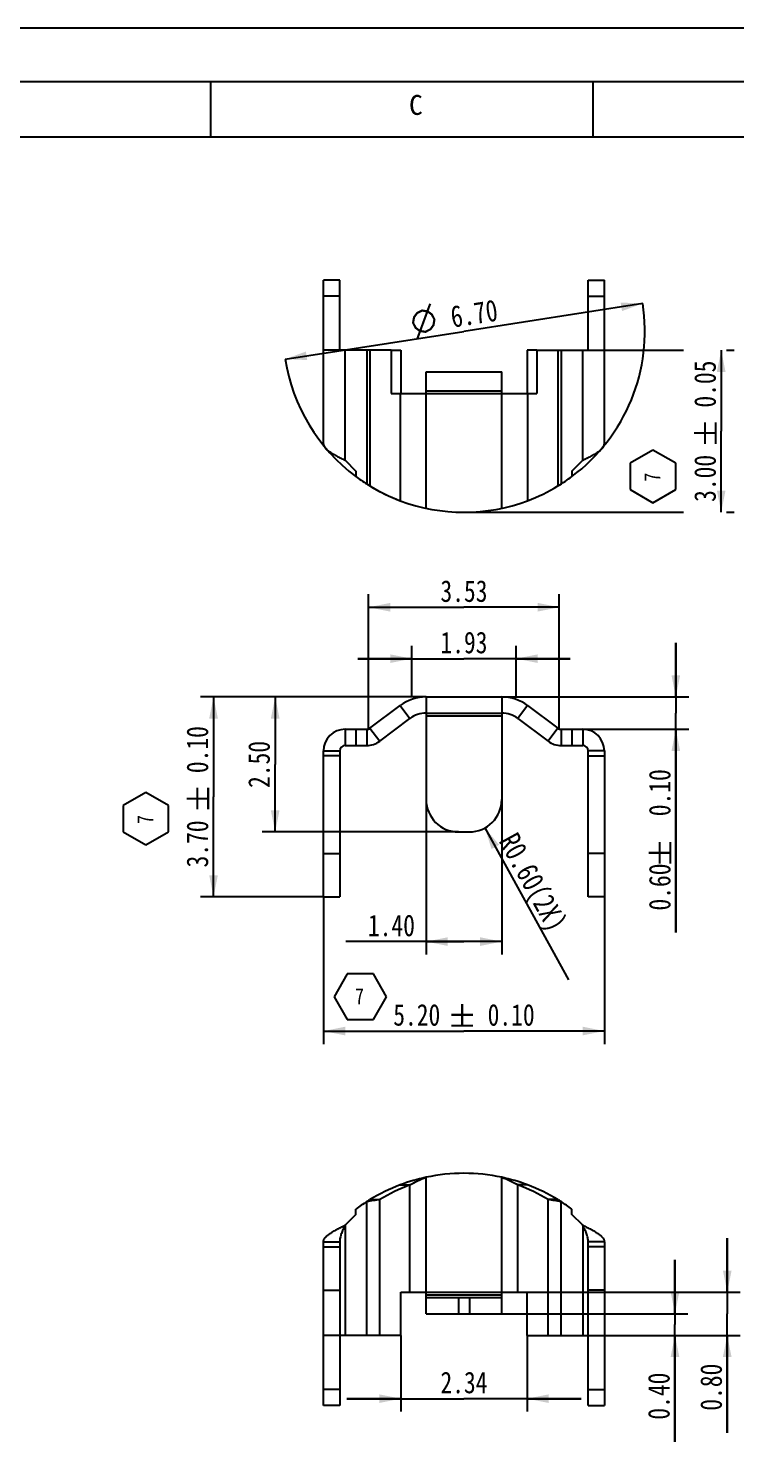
# Model space of a CAD drawing. Header units: millimetres. Extents: x 0 to 297, y 0 to 210.
# Drawn here: x 99.3 to 164.8, y 79.2 to 210 of the extents above; entities that cross this region are included whole.
import ezdxf
from ezdxf.enums import TextEntityAlignment as Align

# ---------------------------------------------------------------- set-up
doc = ezdxf.new("R2010")
doc.units = ezdxf.units.MM
doc.header["$LTSCALE"] = 16.335
doc.layers.get('0').update_dxf_attribs({"linetype": 'CONTINUOUS'})
doc.styles.get("Standard").update_dxf_attribs({"font": 'txt', "width": 0.8})
doc.styles.add('TEXTSTYLE_2', font='txt')
doc.dimstyles.new('DIMSTYLE_1', dxfattribs={"dimtxt": 2, "dimasz": 2, "dimexe": 1.2, "dimexo": 0, "dimgap": 0.5, "dimtad": 1, "dimlfac": 0.2, "dimzin": 0, "dimdsep": 46, "dimtxsty": 'Standard', "dimblk": '_FILLED', "dimblk1": '_FILLED', "dimblk2": '_FILLED', "dimcen": 0.09, "dimadec": 0, "dimazin": 0, "dimtol": 1, "dimtp": 0.1, "dimtm": 0.1, "dimtfac": 1, "dimtofl": 0, "dimtmove": 0, "dimatfit": 3, "dimldrblk": '_FILLED', "dimfxl": 1, "dimtolj": 1, "dimtzin": 0, "dimarcsym": 0})
doc.dimstyles.new('DIMSTYLE_2', dxfattribs={"dimtxt": 2, "dimasz": 2, "dimexe": 1.2, "dimexo": 0, "dimgap": 0.5, "dimtad": 1, "dimlfac": 0.2, "dimzin": 0, "dimdsep": 46, "dimtxsty": 'Standard', "dimblk": '_FILLED', "dimblk1": '_FILLED', "dimblk2": '_FILLED', "dimcen": 0.09, "dimadec": 0, "dimazin": 0, "dimtp": 0.01, "dimtm": 0.01, "dimtfac": 1, "dimtofl": 0, "dimtmove": 0, "dimatfit": 3, "dimldrblk": '_FILLED', "dimfxl": 1, "dimtolj": 1, "dimtzin": 0, "dimarcsym": 0})
doc.dimstyles.new('DIMSTYLE_3', dxfattribs={"dimtxt": 2, "dimasz": 2, "dimexe": 1.2, "dimexo": 0, "dimtad": 1, "dimlfac": 0.2, "dimzin": 0, "dimdsep": 46, "dimtxsty": 'Standard', "dimblk": '_FILLED', "dimblk1": '_FILLED', "dimblk2": '_FILLED', "dimcen": 0.09, "dimadec": 0, "dimazin": 0, "dimtp": 0.01, "dimtm": 0.01, "dimtfac": 1, "dimtofl": 0, "dimtmove": 0, "dimatfit": 3, "dimldrblk": '_FILLED', "dimfxl": 1, "dimtolj": 1, "dimtzin": 0, "dimarcsym": 0})
doc.dimstyles.new('DIMSTYLE_4', dxfattribs={"dimtxt": 2, "dimasz": 2, "dimexe": 1.2, "dimexo": 0, "dimtad": 1, "dimlfac": 0.2, "dimzin": 0, "dimdsep": 46, "dimtxsty": 'Standard', "dimblk": '_FILLED', "dimblk1": '_FILLED', "dimblk2": '_FILLED', "dimcen": 0.09, "dimadec": 0, "dimazin": 0, "dimtp": 0.01, "dimtm": 0.01, "dimtfac": 1, "dimtmove": 0, "dimatfit": 2, "dimldrblk": '_FILLED', "dimfxl": 1, "dimtolj": 1, "dimtzin": 0, "dimarcsym": 0})
doc.dimstyles.new('DIMSTYLE_5', dxfattribs={"dimtxt": 2, "dimasz": 2, "dimexe": 1.2, "dimexo": 0, "dimgap": 0.5, "dimtad": 1, "dimlfac": 0.2, "dimzin": 0, "dimdsep": 46, "dimtxsty": 'Standard', "dimblk": '_FILLED', "dimblk1": '_FILLED', "dimblk2": '_FILLED', "dimcen": 0.09, "dimadec": 0, "dimazin": 0, "dimtol": 1, "dimtp": 0.05, "dimtm": 0.05, "dimtfac": 1, "dimtofl": 0, "dimtmove": 0, "dimatfit": 3, "dimldrblk": '_FILLED', "dimfxl": 1, "dimtolj": 1, "dimtzin": 0, "dimarcsym": 0})

# ---------------------------------------------------------------- blocks, each defined once
blk = doc.blocks.new('_FILLED')
at = {"color": 0, "linetype": 'ByBlock'}
blk.add_solid([(0, 0), (-1, 0.2), (-1, -0.2)], dxfattribs=at)
blk = doc.blocks.new('*D1')
at = {"color": 2, "linetype": 'Continuous', "transparency": 16777216}
for p, q in [((126.6, 129.6), (126.6, 115.97)), ((152.6, 129.6), (152.6, 115.97)), ((126.6, 117.17), (139.6, 117.17)), ((152.6, 117.17), (139.6, 117.17))]:
    blk.add_line(p, q, dxfattribs=at)
at = {"color": 2, "linetype": 'Continuous', "transparency": 16777216, "xscale": 2, "yscale": 2, "zscale": 2, "rotation": 180}
blk.add_blockref('_FILLED', (126.6, 117.17), dxfattribs=at)
at = {"color": 2, "linetype": 'Continuous', "transparency": 16777216, "xscale": 2, "yscale": 2, "zscale": 2}
blk.add_blockref('_FILLED', (152.6, 117.17), dxfattribs=at)
at = {"color": 2, "linetype": 'Continuous', "transparency": 16777216, "width": 0.8}
for s, p in [('5.20', (135.23, 117.67)), ('0.10', (143.97, 117.67))]:
    blk.add_text(s, height=2, dxfattribs=at).set_placement(p, align=Align.CENTER)
blk = doc.blocks.new('*D2')
at = {"color": 2, "linetype": 'Continuous', "transparency": 16777216}
for p, q in [((159.22, 148.1), (159.22, 153.1)), ((159.22, 153.1), (159.22, 146.6)), ((143.1, 148.1), (160.42, 148.1)), ((159.22, 126.28), (159.22, 146.6)), ((149.6, 145.1), (160.42, 145.1)), ((159.22, 145.1), (159.22, 126.28))]:
    blk.add_line(p, q, dxfattribs=at)
at = {"color": 2, "linetype": 'Continuous', "transparency": 16777216, "xscale": 2, "yscale": 2, "zscale": 2}
for p, rotation in [((159.22, 148.1), 270), ((159.22, 145.1), 90)]:
    blk.add_blockref('_FILLED', p, dxfattribs=dict(at, rotation=rotation))
at = {"color": 2, "linetype": 'Continuous', "transparency": 16777216, "width": 0.8}
for s, p in [('0.10', (158.72, 141.41)), ('0.60', (158.72, 132.68))]:
    blk.add_text(s, height=2, rotation=90, dxfattribs=at).set_placement(p, align=Align.RIGHT)
blk = doc.blocks.new('*D3')
at = {"color": 2, "linetype": 'Continuous', "transparency": 16777216}
for p, q in [((136.1, 148.1), (115.21, 148.1)), ((116.41, 148.1), (116.41, 138.85)), ((116.41, 129.6), (116.41, 138.85)), ((126.6, 129.6), (115.21, 129.6))]:
    blk.add_line(p, q, dxfattribs=at)
at = {"color": 2, "linetype": 'Continuous', "transparency": 16777216, "xscale": 2, "yscale": 2, "zscale": 2}
for p, rotation in [((116.41, 148.1), 90), ((116.41, 129.6), 270)]:
    blk.add_blockref('_FILLED', p, dxfattribs=dict(at, rotation=rotation))
at = {"color": 2, "linetype": 'Continuous', "transparency": 16777216, "width": 0.8}
for s, p in [('0.10', (115.91, 143.22)), ('3.70', (115.91, 134.49))]:
    blk.add_text(s, height=2, rotation=90, dxfattribs=at).set_placement(p, align=Align.CENTER)
blk = doc.blocks.new('*D4')
at = {"color": 2, "linetype": 'Continuous', "transparency": 16777216}
for p, q in [((136.1, 138.6), (136.1, 124.25)), ((143.1, 138.6), (143.1, 124.25)), ((139.6, 125.45), (128.66, 125.45)), ((136.1, 125.45), (139.6, 125.45)), ((143.1, 125.45), (139.6, 125.45))]:
    blk.add_line(p, q, dxfattribs=at)
at = {"color": 2, "linetype": 'Continuous', "transparency": 16777216, "xscale": 2, "yscale": 2, "zscale": 2, "rotation": 180}
blk.add_blockref('_FILLED', (136.1, 125.45), dxfattribs=at)
at = {"color": 2, "linetype": 'Continuous', "transparency": 16777216, "xscale": 2, "yscale": 2, "zscale": 2}
blk.add_blockref('_FILLED', (143.1, 125.45), dxfattribs=at)
at = {"color": 2, "linetype": 'Continuous', "transparency": 16777216, "insert": (135.06, 127.95), "char_height": 2, "width": 6.4, "attachment_point": 3, "line_spacing_factor": 0.9}
blk.add_mtext('1.40', dxfattribs=at)
blk = doc.blocks.new('*D5')
at = {"color": 2, "linetype": 'Continuous', "transparency": 16777216}
for p, q in [((136.1, 148.1), (120.92, 148.1)), ((122.12, 148.1), (122.12, 141.85)), ((122.12, 135.6), (122.12, 141.85)), ((139.1, 135.6), (120.92, 135.6))]:
    blk.add_line(p, q, dxfattribs=at)
at = {"color": 2, "linetype": 'Continuous', "transparency": 16777216, "xscale": 2, "yscale": 2, "zscale": 2}
for p, rotation in [((122.12, 148.1), 90), ((122.12, 135.6), 270)]:
    blk.add_blockref('_FILLED', p, dxfattribs=dict(at, rotation=rotation))
at = {"color": 2, "linetype": 'Continuous', "transparency": 16777216, "insert": (119.62, 141.85), "char_height": 2, "width": 6.4, "attachment_point": 2, "rotation": 90, "line_spacing_factor": 0.9}
blk.add_mtext('2.50', dxfattribs=at)
blk = doc.blocks.new('*D6')
at = {"color": 2, "linetype": 'Continuous', "transparency": 16777216}
blk.add_line((141.54, 135.97), (149.28, 121.9), dxfattribs=at)
at = {"color": 2, "linetype": 'Continuous', "transparency": 16777216, "xscale": 2, "yscale": 2, "zscale": 2, "rotation": 118.7993666055}
blk.add_blockref('_FILLED', (141.54, 135.97), dxfattribs=at)
at = {"color": 2, "linetype": 'Continuous', "transparency": 16777216, "insert": (144.53, 135.73), "char_height": 2, "width": 14.4, "attachment_point": 1, "rotation": 298.7994, "line_spacing_factor": 0.9}
blk.add_mtext('R0.60(2X)', dxfattribs=at)
blk = doc.blocks.new('*D7')
at = {"color": 2, "linetype": 'Continuous', "transparency": 16777216}
for p, q in [((134.77, 148.1), (134.77, 152.84)), ((144.43, 148.1), (144.43, 152.84)), ((134.77, 151.64), (129.77, 151.64)), ((129.77, 151.64), (139.6, 151.64)), ((149.43, 151.64), (139.6, 151.64)), ((144.43, 151.64), (149.43, 151.64))]:
    blk.add_line(p, q, dxfattribs=at)
at = {"color": 2, "linetype": 'Continuous', "transparency": 16777216, "xscale": 2, "yscale": 2, "zscale": 2}
blk.add_blockref('_FILLED', (134.77, 151.64), dxfattribs=at)
at = {"color": 2, "linetype": 'Continuous', "transparency": 16777216, "xscale": 2, "yscale": 2, "zscale": 2, "rotation": 180}
blk.add_blockref('_FILLED', (144.43, 151.64), dxfattribs=at)
at = {"color": 2, "linetype": 'Continuous', "transparency": 16777216, "insert": (139.6, 154.14), "char_height": 2, "width": 6.4, "attachment_point": 2, "line_spacing_factor": 0.9}
blk.add_mtext('1.93', dxfattribs=at)
blk = doc.blocks.new('*D8')
at = {"color": 2, "linetype": 'Continuous', "transparency": 16777216}
for p, q in [((130.77, 145.1), (130.77, 157.6)), ((148.43, 145.1), (148.43, 157.6)), ((130.77, 156.4), (139.6, 156.4)), ((148.43, 156.4), (139.6, 156.4))]:
    blk.add_line(p, q, dxfattribs=at)
at = {"color": 2, "linetype": 'Continuous', "transparency": 16777216, "xscale": 2, "yscale": 2, "zscale": 2, "rotation": 180}
blk.add_blockref('_FILLED', (130.77, 156.4), dxfattribs=at)
at = {"color": 2, "linetype": 'Continuous', "transparency": 16777216, "xscale": 2, "yscale": 2, "zscale": 2}
blk.add_blockref('_FILLED', (148.43, 156.4), dxfattribs=at)
at = {"color": 2, "linetype": 'Continuous', "transparency": 16777216, "insert": (139.6, 158.9), "char_height": 2, "width": 6.4, "attachment_point": 2, "line_spacing_factor": 0.9}
blk.add_mtext('3.53', dxfattribs=at)
blk = doc.blocks.new('*D9')
at = {"color": 2, "linetype": 'Continuous', "transparency": 16777216}
for p in [(156.15, 184.52), (123.05, 179.37)]:
    blk.add_line(p, (139.6, 181.94), dxfattribs=at)
at = {"color": 2, "linetype": 'Continuous', "transparency": 16777216, "xscale": 2, "yscale": 2, "zscale": 2}
for p, rotation in [((156.15, 184.52), 8.8396414249), ((123.05, 179.37), 188.8396414249)]:
    blk.add_blockref('_FILLED', p, dxfattribs=dict(at, rotation=rotation))
at = {"color": 2, "linetype": 'Continuous', "transparency": 16777216, "insert": (139.21, 184.41), "char_height": 2, "width": 9.0667, "attachment_point": 2, "rotation": 8.8396, "line_spacing_factor": 0.9}
blk.add_mtext('{\\Ftxt.shx;\\W1.333333;\\H2.000000; }6.70', dxfattribs=at)
blk = doc.blocks.new('*D10')
at = {"color": 2, "linetype": 'Continuous', "transparency": 16777216}
for p, q in [((133.75, 89), (133.75, 81.94)), ((145.45, 89), (145.45, 81.94)), ((133.75, 83.14), (128.75, 83.14)), ((128.75, 83.14), (139.6, 83.14)), ((150.45, 83.14), (139.6, 83.14)), ((145.45, 83.14), (150.45, 83.14))]:
    blk.add_line(p, q, dxfattribs=at)
at = {"color": 2, "linetype": 'Continuous', "transparency": 16777216, "xscale": 2, "yscale": 2, "zscale": 2}
blk.add_blockref('_FILLED', (133.75, 83.14), dxfattribs=at)
at = {"color": 2, "linetype": 'Continuous', "transparency": 16777216, "xscale": 2, "yscale": 2, "zscale": 2, "rotation": 180}
blk.add_blockref('_FILLED', (145.45, 83.14), dxfattribs=at)
at = {"color": 2, "linetype": 'Continuous', "transparency": 16777216, "insert": (139.6, 85.64), "char_height": 2, "width": 6.4, "attachment_point": 2, "line_spacing_factor": 0.9}
blk.add_mtext('2.34', dxfattribs=at)
blk = doc.blocks.new('*D11')
at = {"color": 2, "linetype": 'Continuous', "transparency": 16777216}
for p, q in [((159.14, 91), (159.14, 96)), ((159.14, 96), (159.14, 90)), ((143.1, 91), (160.34, 91)), ((152.6, 89), (160.34, 89)), ((159.14, 79.15), (159.14, 90)), ((159.14, 89), (159.14, 79.15))]:
    blk.add_line(p, q, dxfattribs=at)
at = {"color": 2, "linetype": 'Continuous', "transparency": 16777216, "xscale": 2, "yscale": 2, "zscale": 2}
for p, rotation in [((159.14, 91), 270), ((159.14, 89), 90)]:
    blk.add_blockref('_FILLED', p, dxfattribs=dict(at, rotation=rotation))
at = {"color": 2, "linetype": 'Continuous', "transparency": 16777216, "insert": (156.64, 85.55), "char_height": 2, "width": 6.4, "attachment_point": 3, "rotation": 90, "line_spacing_factor": 0.9}
blk.add_mtext('0.40', dxfattribs=at)
blk = doc.blocks.new('*D12')
at = {"color": 2, "linetype": 'Continuous', "transparency": 16777216}
for p, q in [((163.98, 93), (163.98, 98)), ((163.98, 98), (163.98, 91)), ((144.6, 93), (165.18, 93)), ((163.98, 79.98), (163.98, 91)), ((150.6, 89), (165.18, 89)), ((163.98, 89), (163.98, 79.98))]:
    blk.add_line(p, q, dxfattribs=at)
at = {"color": 2, "linetype": 'Continuous', "transparency": 16777216, "xscale": 2, "yscale": 2, "zscale": 2}
for p, rotation in [((163.98, 93), 270), ((163.98, 89), 90)]:
    blk.add_blockref('_FILLED', p, dxfattribs=dict(at, rotation=rotation))
at = {"color": 2, "linetype": 'Continuous', "transparency": 16777216, "insert": (161.48, 86.38), "char_height": 2, "width": 6.4, "attachment_point": 3, "rotation": 90, "line_spacing_factor": 0.9}
blk.add_mtext('0.80', dxfattribs=at)
blk = doc.blocks.new('*D18')
at = {"color": 2, "linetype": 'Continuous', "transparency": 16777216}
for p, q in [((151.6, 180.19), (159.92, 180.19)), ((163.42, 180.19), (163.42, 172.69)), ((163.92, 180.19), (164.62, 180.19)), ((163.42, 165.19), (163.42, 172.69)), ((139.6, 165.19), (159.92, 165.19)), ((163.92, 165.19), (164.62, 165.19))]:
    blk.add_line(p, q, dxfattribs=at)
at = {"color": 2, "linetype": 'Continuous', "transparency": 16777216, "xscale": 2, "yscale": 2, "zscale": 2}
for p, rotation in [((163.42, 180.19), 90), ((163.42, 165.19), 270)]:
    blk.add_blockref('_FILLED', p, dxfattribs=dict(at, rotation=rotation))
at = {"color": 2, "linetype": 'Continuous', "transparency": 16777216, "width": 0.8}
for s, p in [('0.05', (162.92, 177.06)), ('3.00', (162.92, 168.33))]:
    blk.add_text(s, height=2, rotation=90, dxfattribs=at).set_placement(p, align=Align.CENTER)
blk = doc.blocks.new('SYMBOL_5_BL2', base_point=(130, 120.34))
at = {"color": 2, "linetype": 'Continuous'}
for p, q in [((128.78, 122.45), (127.57, 120.34)), ((131.22, 122.45), (128.78, 122.45)), ((132.44, 120.34), (131.22, 122.45)), ((127.57, 120.34), (128.78, 118.23)), ((131.22, 118.23), (132.44, 120.34)), ((128.78, 118.23), (131.22, 118.23))]:
    blk.add_line(p, q, dxfattribs=at)
at = {"color": 2, "linetype": 'Continuous', "width": 0.8}
blk.add_text('7', height=1.5, dxfattribs=at).set_placement((129.52, 119.64))
blk = doc.blocks.new('SYMBOL_6_BL3', base_point=(110.14, 136.82))
at = {"color": 2, "linetype": 'Continuous'}
for p, q in [((110.14, 139.26), (108.03, 138.04)), ((112.25, 138.04), (110.14, 139.26)), ((108.03, 138.04), (108.03, 135.61)), ((112.25, 135.61), (112.25, 138.04)), ((108.03, 135.61), (110.14, 134.39)), ((110.14, 134.39), (112.25, 135.61))]:
    blk.add_line(p, q, dxfattribs=at)
at = {"color": 2, "linetype": 'Continuous', "width": 0.8}
blk.add_text('7', height=1.5, rotation=90, dxfattribs=at).set_placement((110.84, 136.34))
blk = doc.blocks.new('SYMBOL_7_BL4', base_point=(157.1, 168.52))
at = {"color": 2, "linetype": 'Continuous'}
for p, q in [((157.1, 170.95), (154.99, 169.74)), ((159.21, 169.74), (157.1, 170.95)), ((154.99, 169.74), (154.99, 167.3)), ((159.21, 167.3), (159.21, 169.74)), ((154.99, 167.3), (157.1, 166.08)), ((157.1, 166.08), (159.21, 167.3))]:
    blk.add_line(p, q, dxfattribs=at)
at = {"color": 2, "linetype": 'Continuous', "width": 0.8}
blk.add_text('7', height=1.5, rotation=90, dxfattribs=at).set_placement((157.8, 168.03))

msp = doc.modelspace()

# ---------------------------------------------------------------- linework, layer by layer
at = {"color": 3, "linetype": 'Continuous'}
for p, q in [((296.995, 209.996), (0, 209.996)), ((3.787, 205.065), (293.207, 205.065)), ((116.168, 199.934), (116.168, 205.065)), ((151.576, 199.934), (151.576, 205.065)), ((29.445, 199.934), (288.075, 199.934)), ((126.599, 171.541), (126.599, 186.693)), ((152.599, 171.541), (152.599, 186.693)), ((132.849, 180.193), (126.599, 180.193)), ((128.599, 170.005), (128.599, 180.193)), ((130.599, 180.193), (130.599, 167.816)), ((130.899, 180.193), (130.899, 167.629)), ((132.849, 180.193), (132.849, 176.193)), ((146.349, 180.193), (152.599, 180.193)), ((146.349, 180.193), (146.349, 176.193)), ((148.299, 180.193), (148.299, 167.629)), ((148.599, 180.193), (148.599, 167.816)), ((150.599, 170.005), (150.599, 180.193)), ((136.099, 165.562), (136.099, 178.193)), ((136.099, 178.193), (143.099, 178.193)), ((143.099, 165.562), (143.099, 178.193)), ((132.849, 176.193), (146.349, 176.193)), ((133.699, 176.193), (133.699, 166.266)), ((136.099, 176.443), (143.099, 176.443)), ((145.499, 176.193), (145.499, 166.266)), ((128.599, 170.005), (129.599, 169.005)), ((129.599, 169.005), (129.599, 168.505)), ((149.599, 169.005), (150.599, 170.005)), ((149.599, 169.005), (149.599, 168.505)), ((136.099, 148.103), (143.099, 148.103)), ((130.899, 145.203), (133.699, 147.303)), ((145.499, 147.303), (148.299, 145.203)), ((128.599, 145.103), (130.599, 145.103)), ((148.599, 145.103), (150.599, 145.103)), ((126.599, 129.603), (126.599, 143.103)), ((152.599, 143.103), (152.599, 129.603)), ((126.599, 82.502), (126.599, 97.654)), ((152.599, 97.654), (152.599, 82.502)), ((136.099, 91.002), (143.099, 91.002))]:
    msp.add_line(p, q, dxfattribs=at)
at = {"color": 7, "linetype": 'Continuous'}
for p, q in [((128.099, 186.693), (126.599, 186.693)), ((128.099, 180.193), (128.099, 186.693)), ((151.099, 186.693), (152.599, 186.693)), ((151.099, 180.193), (151.099, 186.693)), ((128.099, 185.193), (126.599, 185.193)), ((151.099, 185.193), (152.599, 185.193)), ((132.849, 180.193), (133.749, 180.193)), ((133.749, 180.193), (133.749, 176.193)), ((146.349, 180.193), (145.449, 180.193)), ((145.449, 180.193), (145.449, 176.193)), ((136.099, 148.103), (136.099, 138.603)), ((143.099, 148.103), (143.099, 138.603)), ((133.699, 147.303), (134.599, 146.103)), ((136.099, 146.603), (143.099, 146.603)), ((145.499, 147.303), (144.599, 146.103)), ((131.799, 144.003), (134.599, 146.103)), ((136.099, 146.353), (143.099, 146.353)), ((144.599, 146.103), (147.399, 144.003)), ((128.599, 145.103), (128.599, 143.603)), ((129.599, 145.103), (129.599, 143.603)), ((130.599, 145.103), (130.599, 143.603)), ((130.899, 145.203), (131.799, 144.003)), ((148.299, 145.203), (147.399, 144.003)), ((148.599, 145.103), (148.599, 143.603)), ((149.599, 145.103), (149.599, 143.603)), ((150.599, 145.103), (150.599, 143.603)), ((126.599, 143.103), (128.099, 143.103)), ((128.099, 142.639), (126.599, 142.639)), ((128.099, 143.103), (128.099, 129.603)), ((128.599, 143.603), (130.599, 143.603)), ((148.599, 143.603), (150.599, 143.603)), ((152.599, 143.103), (151.099, 143.103)), ((151.099, 129.603), (151.099, 143.103)), ((151.099, 142.639), (152.599, 142.639)), ((139.099, 135.603), (140.099, 135.603)), ((126.599, 133.603), (128.099, 133.603)), ((152.599, 133.603), (151.099, 133.603)), ((126.599, 129.603), (128.099, 129.603)), ((152.599, 129.603), (151.099, 129.603)), ((136.099, 91.002), (136.099, 103.632)), ((143.099, 91.002), (143.099, 103.632)), ((133.699, 102.928), (134.599, 102.928)), ((134.599, 93.002), (134.599, 102.928)), ((144.599, 93.002), (144.599, 102.928)), ((145.499, 102.928), (144.599, 102.928)), ((130.599, 89.002), (130.599, 101.379)), ((130.899, 101.565), (131.799, 101.565)), ((131.799, 89.002), (131.799, 101.565)), ((147.399, 89.002), (147.399, 101.565)), ((148.299, 101.565), (147.399, 101.565)), ((148.599, 89.002), (148.599, 101.379)), ((129.599, 100.189), (128.599, 99.189)), ((129.599, 100.189), (129.599, 100.689)), ((149.599, 100.189), (149.599, 100.689)), ((150.599, 99.189), (149.599, 100.189)), ((128.599, 99.189), (128.599, 89.002)), ((150.599, 99.189), (150.599, 89.002)), ((126.599, 97.654), (128.099, 97.654)), ((126.599, 97.189), (128.099, 97.189)), ((128.099, 97.654), (128.099, 82.502)), ((152.599, 97.654), (151.099, 97.654)), ((151.099, 82.502), (151.099, 97.654)), ((152.599, 97.189), (151.099, 97.189)), ((126.599, 93.189), (128.099, 93.189)), ((133.749, 89.002), (133.749, 93.002)), ((133.749, 93.002), (145.449, 93.002)), ((145.449, 89.002), (145.449, 93.002)), ((152.599, 93.189), (151.099, 93.189)), ((136.099, 92.752), (143.099, 92.752)), ((136.099, 92.502), (143.099, 92.502)), ((139.099, 92.502), (139.099, 91.002)), ((140.099, 92.502), (140.099, 91.002)), ((133.749, 89.002), (126.599, 89.002)), ((145.449, 89.002), (152.599, 89.002)), ((128.099, 84.002), (126.599, 84.002)), ((151.099, 84.002), (152.599, 84.002)), ((128.099, 82.502), (126.599, 82.502)), ((151.099, 82.502), (152.599, 82.502))]:
    msp.add_line(p, q, dxfattribs=at)
at = {"color": 2, "linetype": 'Continuous', "const_width": 0.2}
for points in [[(135.284, 181.272), (136.47, 184.492)], [(134.889, 182.728), (134.977, 183.248), (135.255, 183.629), (135.723, 183.87), (136.243, 183.782), (136.624, 183.504), (136.865, 183.036), (136.777, 182.516), (136.499, 182.135), (136.031, 181.894), (135.511, 181.982), (135.131, 182.26), (134.889, 182.728)], [(161.915, 171.526), (161.915, 173.526)], [(162.915, 171.526), (162.915, 173.526)], [(160.915, 172.526), (162.915, 172.526)], [(113.913, 138.687), (115.913, 138.687)], [(114.913, 137.687), (114.913, 139.687)], [(115.913, 137.687), (115.913, 139.687)], [(157.716, 132.675), (157.716, 134.675)], [(158.716, 132.675), (158.716, 134.675)], [(156.716, 133.675), (158.716, 133.675)], [(139.432, 119.673), (139.432, 117.673)], [(138.432, 118.673), (140.432, 118.673)], [(138.432, 117.673), (140.432, 117.673)]]:
    msp.add_lwpolyline(points, dxfattribs=at)
at = {"color": 2, "linetype": 'Continuous'}
for start, end in [(306.65641, 8.83964), (188.83964, 233.34359), (237.49906, 249.37569), (290.62431, 301.29224)]:
    msp.add_arc((139.599, 181.943), 16.75, start, end, dxfattribs=at)
at = {"color": 3, "linetype": 'Continuous'}
for centre, radius, start, end in [((139.599, 181.943), 16.75, 233.34359, 237.49906), ((139.602, 181.947), 16.755, 237.49924, 238.7076), ((139.599, 181.943), 16.75, 301.29224, 306.65641), ((139.599, 181.943), 16.75, 249.37569, 290.62431), ((136.099, 144.103), 4, 90, 126.8699), ((143.099, 144.103), 4, 53.1301, 90), ((128.599, 143.103), 2, 90, 180), ((130.599, 145.603), 0.5, 270, 306.8699), ((148.599, 145.603), 0.5, 233.1301, 270), ((150.599, 143.103), 2, 0, 90), ((139.599, 87.252), 16.75, 102.06113, 110.62431), ((139.599, 87.252), 16.75, 69.37569, 77.93887), ((139.602, 87.248), 16.755, 121.2924, 122.50076), ((139.599, 87.251), 16.751, 57.49909, 58.70776)]:
    msp.add_arc(centre, radius, start, end, dxfattribs=at)
at = {"color": 7, "linetype": 'Continuous'}
for centre, radius, start, end in [((136.099, 144.103), 2.5, 90, 126.8699), ((143.099, 144.103), 2.5, 53.1301, 90), ((130.599, 145.603), 2, 270, 306.8699), ((148.599, 145.603), 2, 233.1301, 270), ((128.599, 143.103), 0.5, 90, 180), ((150.599, 143.103), 0.5, 0, 90), ((139.099, 138.603), 3, 180, 270), ((140.099, 138.603), 3, 270, 360), ((139.599, 87.252), 16.75, 77.93887, 102.06113), ((139.599, 87.252), 16.75, 122.50094, 126.65641), ((159.385, -79.742), 183.394, 98.6512, 99.03061), ((123.473, -56.219), 159.588, 80.94162, 81.37764), ((139.599, 87.252), 16.75, 53.34359, 57.49909)]:
    msp.add_arc(centre, radius, start, end, dxfattribs=at)
at = {"color": 3, "linetype": 'Continuous'}
for centre, major_axis, start_param, end_param in [((139.599, 181.943), (0, 16.75), -3.6877448, -3.5015548), ((139.599, 181.943), (16.75, 0), -1.2108342, -1.0246442), ((139.599, 87.252), (0, 16.75), 0.3599621, 0.5461522), ((139.599, 87.252), (16.75, 0), 1.0246442, 1.2108342)]:
    msp.add_ellipse(centre, major_axis=major_axis, ratio=1, start_param=start_param, end_param=end_param, dxfattribs=at)
at = {"color": 7, "linetype": 'Continuous'}
for centre, start_param, end_param in [((140.499, 87.252), 1.9307585, 2.1169485), ((138.699, 87.252), 1.0246442, 1.2108342)]:
    msp.add_ellipse(centre, major_axis=(16.75, 0), ratio=1, start_param=start_param, end_param=end_param, dxfattribs=at)
at = {"color": 3, "linetype": 'Continuous'}
for points, knots in [([(126.599, 171.541), (126.599, 171.509), (126.606, 171.443), (126.636, 171.346), (126.685, 171.249), (126.752, 171.153), (126.836, 171.057), (126.938, 170.961), (127.055, 170.865), (127.187, 170.77), (127.333, 170.674), (127.548, 170.544), (127.84, 170.383), (128.212, 170.194), (128.469, 170.069), (128.599, 170.005)], [0, 0, 0, 0, 0.0369289, 0.0752957, 0.1163154, 0.1609185, 0.209741, 0.2630699, 0.3209703, 0.3833743, 0.4500962, 0.5207714, 0.6721608, 0.8335175, 1, 1, 1, 1]), ([(150.599, 170.005), (150.729, 170.069), (150.986, 170.194), (151.358, 170.383), (151.65, 170.544), (151.865, 170.674), (152.011, 170.77), (152.143, 170.865), (152.26, 170.961), (152.361, 171.057), (152.446, 171.153), (152.513, 171.249), (152.562, 171.346), (152.592, 171.443), (152.599, 171.509), (152.599, 171.541)], [0, 0, 0, 0, 0.1664825, 0.3278392, 0.4792286, 0.5499038, 0.6166257, 0.6790297, 0.7369301, 0.790259, 0.8390815, 0.8836846, 0.9247043, 0.9630711, 1, 1, 1, 1]), ([(126.599, 97.654), (126.599, 97.686), (126.606, 97.752), (126.636, 97.849), (126.685, 97.946), (126.752, 98.042), (126.836, 98.138), (126.938, 98.234), (127.055, 98.329), (127.187, 98.425), (127.333, 98.52), (127.548, 98.651), (127.84, 98.811), (128.212, 99), (128.469, 99.126), (128.599, 99.189)], [0, 0, 0, 0, 0.0369289, 0.0752957, 0.1163154, 0.1609185, 0.209741, 0.2630699, 0.3209703, 0.3833743, 0.4500962, 0.5207714, 0.6721608, 0.8335175, 1, 1, 1, 1]), ([(150.599, 99.189), (150.729, 99.126), (150.986, 99), (151.358, 98.811), (151.65, 98.651), (151.865, 98.52), (152.011, 98.425), (152.143, 98.329), (152.26, 98.234), (152.361, 98.138), (152.446, 98.042), (152.513, 97.946), (152.562, 97.849), (152.592, 97.752), (152.599, 97.686), (152.599, 97.654)], [0, 0, 0, 0, 0.1664825, 0.3278392, 0.4792286, 0.5499038, 0.6166257, 0.6790297, 0.7369301, 0.790259, 0.8390815, 0.8836846, 0.9247043, 0.9630711, 1, 1, 1, 1])]:
    msp.add_open_spline(points, degree=3, knots=knots, dxfattribs=at)
at = {"color": 7, "linetype": 'Continuous'}
for points, knots in [([(134.599, 102.928), (134.829, 103.067), (135.316, 103.33), (135.829, 103.54), (136.099, 103.632)], [0, 0, 0, 0, 0.4845866, 1, 1, 1, 1]), ([(143.099, 103.632), (143.369, 103.54), (143.882, 103.329), (144.37, 103.066), (144.599, 102.928)], [0, 0, 0, 0, 0.5167063, 1, 1, 1, 1]), ([(128.599, 99.189), (128.534, 99.062), (128.437, 98.872), (128.32, 98.615), (128.22, 98.363), (128.144, 98.106), (128.106, 97.847), (128.099, 97.718), (128.099, 97.654)], [0, 0, 0, 0, 0.2630001, 0.3920887, 0.518612, 0.7632203, 0.8822268, 1, 1, 1, 1]), ([(151.099, 97.654), (151.099, 97.718), (151.092, 97.847), (151.054, 98.106), (150.978, 98.363), (150.878, 98.615), (150.761, 98.872), (150.664, 99.062), (150.599, 99.189)], [0, 0, 0, 0, 0.1177732, 0.2367797, 0.481388, 0.6079113, 0.7369999, 1, 1, 1, 1])]:
    msp.add_open_spline(points, degree=3, knots=knots, dxfattribs=at)

# ---------------------------------------------------------------- block references
at = {"color": 2, "linetype": 'Continuous'}
for name, p in [('SYMBOL_7_BL4', (157.099, 168.519)), ('SYMBOL_6_BL3', (110.143, 136.824)), ('SYMBOL_5_BL2', (130.001, 120.343))]:
    msp.add_blockref(name, p, dxfattribs=at)

# ---------------------------------------------------------------- texts
at = {"color": 7, "linetype": 'Continuous', "insert": (134.515, 203.824), "char_height": 1.847, "width": 1.84739, "attachment_point": 1, "line_spacing_factor": 0.9, "style": 'TEXTSTYLE_2'}
msp.add_mtext('C', dxfattribs=at)

# ---------------------------------------------------------------- dimensions: what is measured, and where the dimension line sits
at = {"color": 2, "linetype": 'Continuous'}
dim = msp.add_diameter_dim_2p(p1=(123.048, 179.369), p2=(156.15, 184.517), text='%%c<>', dimstyle='DIMSTYLE_4', override={"dimpost": '<>'}, dxfattribs=at)
dim.commit()
dim.dimension.update_dxf_attribs({"geometry": '*D9', "text_midpoint": (140.686, 183.63), "dimtype": 163})
for base, p1, p2, angle, dimstyle, picture, middle in [((163.415, 165.193), (151.599, 180.193), (139.599, 165.193), 270, 'DIMSTYLE_5', '*D18', (163.415, 172.693)), ((130.766, 156.399), (148.432, 145.103), (130.766, 145.103), 180, 'DIMSTYLE_2', '*D8', (139.599, 156.399)), ((134.766, 151.641), (144.432, 148.103), (134.766, 148.103), 180, 'DIMSTYLE_2', '*D7', (139.599, 151.641)), ((159.216, 148.103), (149.599, 145.103), (143.099, 148.103), 90, 'DIMSTYLE_1', '*D2', (159.216, 133.842)), ((116.413, 129.603), (136.099, 148.103), (126.599, 129.603), 270, 'DIMSTYLE_1', '*D3', (116.413, 138.853)), ((122.12, 135.603), (136.099, 148.103), (139.099, 135.603), 270, 'DIMSTYLE_2', '*D5', (122.12, 141.853)), ((136.099, 125.451), (143.099, 138.603), (136.099, 138.603), 180, 'DIMSTYLE_2', '*D4', (131.862, 125.451)), ((163.976, 89.002), (144.599, 93.002), (150.599, 89.002), 270, 'DIMSTYLE_2', '*D12', (163.976, 83.184)), ((159.137, 89.002), (143.099, 91.002), (152.599, 89.002), 270, 'DIMSTYLE_2', '*D11', (159.137, 82.354))]:
    dim = msp.add_linear_dim(base=base, p1=p1, p2=p2, angle=angle, dimstyle=dimstyle, dxfattribs=at)
    dim.commit()
    dim.dimension.update_dxf_attribs({"geometry": picture, "text_midpoint": middle, "dimtype": 160})
dim = msp.add_radius_dim(center=(140.099, 138.603), mpoint=(141.544, 135.974), text='R<>(2X)', dimstyle='DIMSTYLE_3', override={"dimpost": '<>'}, dxfattribs=at)
dim.commit()
dim.dimension.update_dxf_attribs({"geometry": '*D6', "text_midpoint": (147.125, 128.937), "dimtype": 164})
for base, p1, p2, dimstyle, picture, middle in [((152.599, 117.173), (126.599, 129.603), (152.599, 129.603), 'DIMSTYLE_1', '*D1', (139.599, 117.173)), ((145.449, 83.138), (133.749, 89.002), (145.449, 89.002), 'DIMSTYLE_2', '*D10', (139.599, 83.138))]:
    dim = msp.add_linear_dim(base=base, p1=p1, p2=p2, dimstyle=dimstyle, dxfattribs=at)
    dim.commit()
    dim.dimension.update_dxf_attribs({"geometry": picture, "text_midpoint": middle, "dimtype": 160})

doc.saveas('drawing.dxf')
